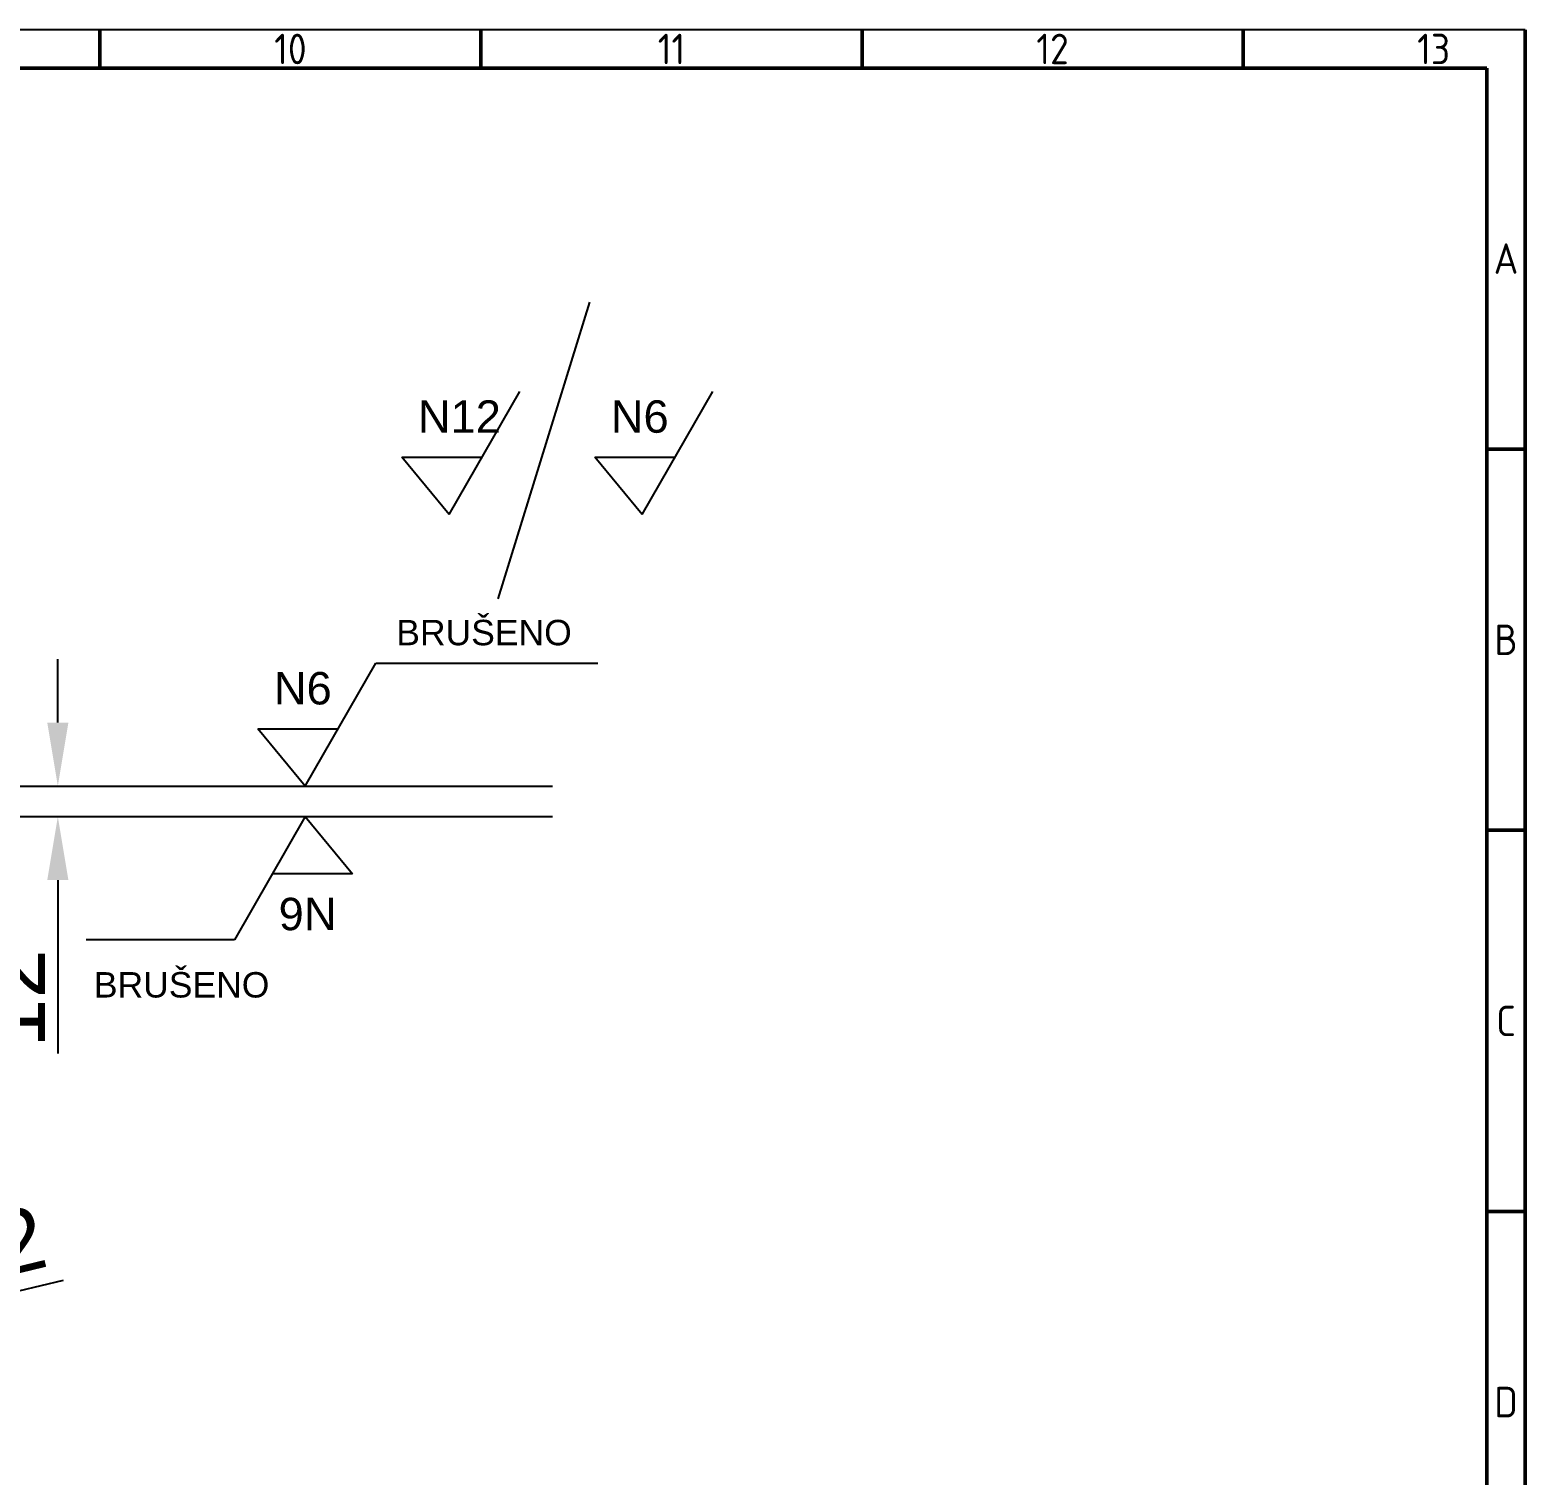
# Model space of a CAD drawing. Header units: millimetres. Extents: x 4633 to 6355, y 330 to 1560.
# Drawn here: x 5766 to 6355, y 991 to 1560 of the extents above; entities that cross this region are included whole.
import ezdxf

# ---------------------------------------------------------------- set-up
doc = ezdxf.new("R2010")
doc.units = ezdxf.units.MM
doc.header["$MEASUREMENT"] = 0
doc.linetypes.add('ACAD_ISO02W100', pattern=[15, 12, -3])
doc.layers.get('Defpoints').update_dxf_attribs({"linetype": 'ACAD_ISO02W100'})
doc.layers.add('Crta_05', color=1, linetype='Continuous', lineweight=50)
doc.layers.add('Layer2', color=4, linetype='Continuous')
doc.layers.add('RAHM2', color=1, linetype='Continuous')
doc.styles.add('oznake', font='geniso.shx', dxfattribs={"height": 4})
doc.styles.get("Standard").update_dxf_attribs({"font": 'arial.ttf'})
doc.dimstyles.get("Standard").update_dxf_attribs({"dimscale": 5, "dimtxt": 5, "dimasz": 5, "dimexe": 0, "dimexo": 0, "dimgap": 1, "dimtad": 1, "dimdec": 4, "dimzin": 12, "dimdsep": 46, "dimtxsty": 'Standard', "dimcen": 0.09, "dimadec": 0, "dimazin": 0, "dimtfac": 1, "dimtdec": 4, "dimtofl": 0, "dimtmove": 0, "dimatfit": 3, "dimfxl": 1, "dimtolj": 1, "dimtzin": 0, "dimarcsym": 0})

# ---------------------------------------------------------------- blocks, each defined once
blk = doc.blocks.new('*D12')
at = {"layer": 'Defpoints', "color": 0, "transparency": 16777216}
for p in [(5690.87, 1262.42), (5690.87, 1250.42), (5777.3, 1250.42)]:
    blk.add_point(p, dxfattribs=at)
at = {"layer": 'Layer2', "color": 0, "lineweight": -2, "transparency": 16777216}
for p, q in [((5777.3, 1287.42), (5777.3, 1312.42)), ((5690.87, 1262.42), (5777.3, 1262.42)), ((5690.87, 1250.42), (5777.3, 1250.42)), ((5777.3, 1225.42), (5777.3, 1157.22))]:
    blk.add_line(p, q, dxfattribs=at)
at = {"layer": 'Layer2', "color": 0, "transparency": 16777216}
for points in [[(5773.14, 1287.42), (5781.47, 1287.42), (5777.3, 1262.42)], [(5773.14, 1225.42), (5781.47, 1225.42), (5777.3, 1250.42)]]:
    blk.add_solid(points, dxfattribs=at)
at = {"layer": 'Layer2', "color": 0, "transparency": 16777216, "insert": (5759.75, 1178.82), "char_height": 25, "attachment_point": 5, "rotation": 90}
blk.add_mtext('\\A1;12', dxfattribs=at)
blk = doc.blocks.new('*D15')
at = {"layer": 'Defpoints', "color": 0, "transparency": 16777216}
for p in [(5631.73, 1032.16), (5622.01, 1029.8)]:
    blk.add_point(p, dxfattribs=at)
at = {"layer": 'Layer2', "color": 0, "lineweight": -2, "transparency": 16777216}
for p, q in [((5779.35, 1067.91), (5656.03, 1038.04)), ((5626.42, 1030.98), (5627.32, 1030.98)), ((5626.87, 1030.53), (5626.87, 1031.43))]:
    blk.add_line(p, q, dxfattribs=at)
at = {"layer": 'Layer2', "color": 0, "transparency": 16777216}
blk.add_solid([(5655.05, 1042.09), (5657.01, 1033.99), (5631.73, 1032.16)], dxfattribs=at)
at = {"layer": 'Layer2', "color": 0, "transparency": 16777216, "insert": (5725.49, 1073.86), "char_height": 25, "attachment_point": 5, "rotation": 13.61622}
blk.add_mtext('\\A1;∅10.2', dxfattribs=at)

msp = doc.modelspace()

# ---------------------------------------------------------------- linework, layer by layer
at = {"layer": 'Crta_05'}
for p, q in [((5793.8439, 1560.01815), (5793.8439, 1545.01815)), ((5943.8439, 1560.01815), (5943.8439, 1545.01815)), ((6093.8439, 1560.01815), (6093.8439, 1545.01815)), ((6243.8439, 1560.01815), (6243.8439, 1545.01815)), ((6354.8439, 330.01815), (6354.8439, 1560.01815)), ((6339.8439, 1545.01815), (4647.8439, 1545.01815)), ((6339.8439, 345.01815), (6339.8439, 1545.01815)), ((6354.8439, 1395.01815), (6339.8439, 1395.01815)), ((6354.8439, 1245.01815), (6339.8439, 1245.01815)), ((6354.8439, 1095.01815), (6339.8439, 1095.01815))]:
    msp.add_line(p, q, dxfattribs=at)
at = {"layer": 'Layer2'}
for p, q in [((5986.51018, 1452.9303), (5950.53365, 1336.08423)), ((5931.32579, 1369.34754), (5959.18735, 1417.77845)), ((6007.27623, 1369.34754), (6035.13779, 1417.77845)), ((5931.32579, 1369.34754), (5912.75143, 1391.85052)), ((5912.75143, 1391.85052), (5944.27142, 1391.85052)), ((6007.27623, 1369.34754), (5988.70186, 1391.85052)), ((5988.70186, 1391.85052), (6020.22185, 1391.85052)), ((5874.65245, 1262.41893), (5902.51401, 1310.84984)), ((5902.51401, 1310.84984), (5989.89188, 1310.84984)), ((5874.65245, 1262.41893), (5856.07808, 1284.92191)), ((5856.07808, 1284.92191), (5887.59807, 1284.92191)), ((5777.30413, 1262.41893), (5972.00077, 1262.41893)), ((5777.30413, 1250.41893), (5972.00077, 1250.41893)), ((5874.65245, 1250.41893), (5846.85706, 1201.95)), ((5874.65245, 1250.41893), (5893.25753, 1227.94133)), ((5893.25753, 1227.94133), (5861.73757, 1227.89828)), ((5846.85706, 1201.95), (5788.414, 1201.95))]:
    msp.add_line(p, q, dxfattribs=at)
at = {"layer": 'RAHM2'}
msp.add_line((6354.8439, 1560.01815), (4632.8439, 1560.01815), dxfattribs=at)

# ---------------------------------------------------------------- texts
at = {"layer": 'Layer2', "attachment_point": 1}
for s, width, insert, char_height in [('N12', 4.8228718, (5919.00881, 1414.24461), 12.753587), ('N6', 4.8228718, (5994.95925, 1414.24461), 12.753587), ('BRUŠENO', 153.0018517, (5910.51552, 1327.85113), 10), ('N6', 4.8228718, (5862.33547, 1307.316), 12.753587), ('BRUŠENO', 153.0018517, (5791.49082, 1189.22663), 10)]:
    msp.add_mtext_dynamic_manual_height_columns(s, width=width, gutter_width=1, heights=[0], dxfattribs=dict(at, insert=insert, char_height=char_height))
at = {"layer": 'Layer2', "insert": (5887.03073, 1205.74252), "char_height": 12.753587, "attachment_point": 1, "rotation": 180.07825128}
msp.add_mtext_dynamic_manual_height_columns('N6', width=4.8228718, gutter_width=1, heights=[0], dxfattribs=at)
at = {"layer": 'RAHM2', "char_height": 12, "attachment_point": 5, "style": 'oznake'}
for s, width, insert in [('10', 49.1380701, (5868.8439, 1552.51815)), ('11', 49.1380701, (6018.8439, 1552.51815)), ('12', 49.1380701, (6168.8439, 1552.51815)), ('13', 49.1380701, (6318.8439, 1552.51815)), ('A', 27.069035, (6347.3439, 1470.01815)), ('B', 27.069035, (6347.3439, 1320.01815)), ('C', 27.069035, (6347.3439, 1170.01815)), ('D', 27.069035, (6347.3439, 1020.01815))]:
    msp.add_mtext_dynamic_manual_height_columns(s, width=width, gutter_width=12.5, heights=[0], dxfattribs=dict(at, insert=insert))

# ---------------------------------------------------------------- dimensions: what is measured, and where the dimension line sits
at = {"layer": 'Layer2'}
dim = msp.add_linear_dim(base=(5777.30413, 1250.41893), p1=(5690.87321, 1262.41893), p2=(5690.87321, 1250.41893), angle=90, dimstyle='Standard', dxfattribs=at)
dim.commit()
dim.dimension.update_dxf_attribs({"geometry": '*D12', "text_midpoint": (5759.75297, 1178.81763)})
dim = msp.add_diameter_dim_2p(p1=(5622.01374, 1029.80189), p2=(5631.73268, 1032.15606), text='<>.2', dimstyle='Standard', dxfattribs=at)
dim.commit()
dim.dimension.update_dxf_attribs({"geometry": '*D15', "text_midpoint": (5725.49037, 1073.86398)})

doc.saveas('drawing.dxf')
